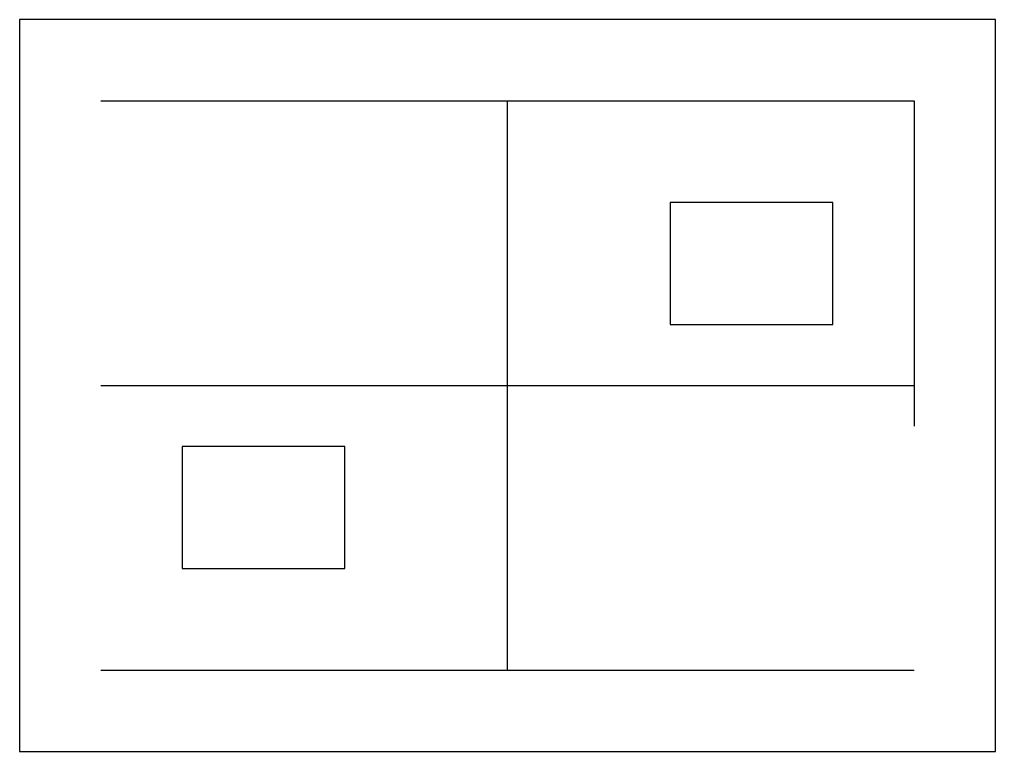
# Model space of a CAD drawing. Header units: millimetres. Extents: x 0 to 12000, y 0 to 9000.
import ezdxf

# ---------------------------------------------------------------- set-up
doc = ezdxf.new("R2010")
doc.units = ezdxf.units.MM
for name, color, linetype in [('A-SLAB', 8, 'Continuous'), ('E-TRAY', 4, 'Continuous'), ('M-DUCT', 2, 'Continuous'), ('M-EQUIP', 6, 'Continuous'), ('M-PIPE', 1, 'Continuous')]:
    doc.layers.add(name, color=color, linetype=linetype)

# ---------------------------------------------------------------- blocks, each defined once
blk = doc.blocks.new('AHU-1')
at = {"layer": 'M-EQUIP'}
blk.add_lwpolyline([(-1000, -750), (1000, -750), (1000, 750), (-1000, 750)], close=True, dxfattribs=at)

msp = doc.modelspace()

# ---------------------------------------------------------------- linework, layer by layer
at = {"layer": 'A-SLAB'}
msp.add_lwpolyline([(0, 0), (12000, 0), (12000, 9000), (0, 9000)], close=True, dxfattribs=at)
at = {"layer": 'E-TRAY'}
msp.add_line((1000, 4500, 3000), (11000, 4500, 3000), dxfattribs=at)
at = {"layer": 'M-DUCT', "elevation": 2800}
msp.add_lwpolyline([(1000, 8000), (11000, 8000), (11000, 4000)], dxfattribs=at)
at = {"layer": 'M-PIPE'}
for p, q in [((6000, 1000, 2600), (6000, 8000, 2600)), ((1000, 1000, 2600), (11000, 1000, 2600))]:
    msp.add_line(p, q, dxfattribs=at)

# ---------------------------------------------------------------- block references
at = {"layer": 'M-EQUIP'}
for p in [(9000, 6000), (3000, 3000)]:
    msp.add_blockref('AHU-1', p, dxfattribs=at)

doc.saveas('drawing.dxf')
